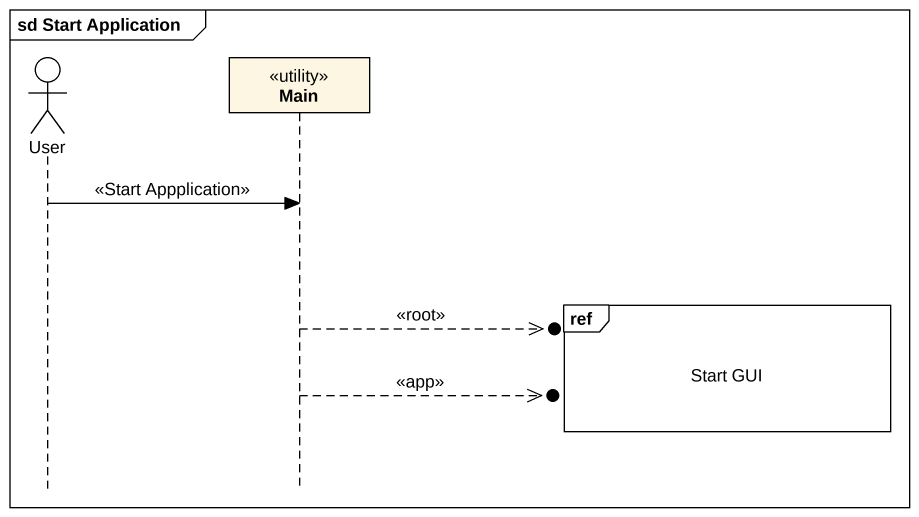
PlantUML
@startuml
mainframe sd Start Application
hide footbox
actor User
participant Main <<utility>>

User -> Main : <<Start Appplication>>
ref over Main : Start GUI
Main -->>o] : <<root>>
Main -->>o] : <<app>>
@enduml
